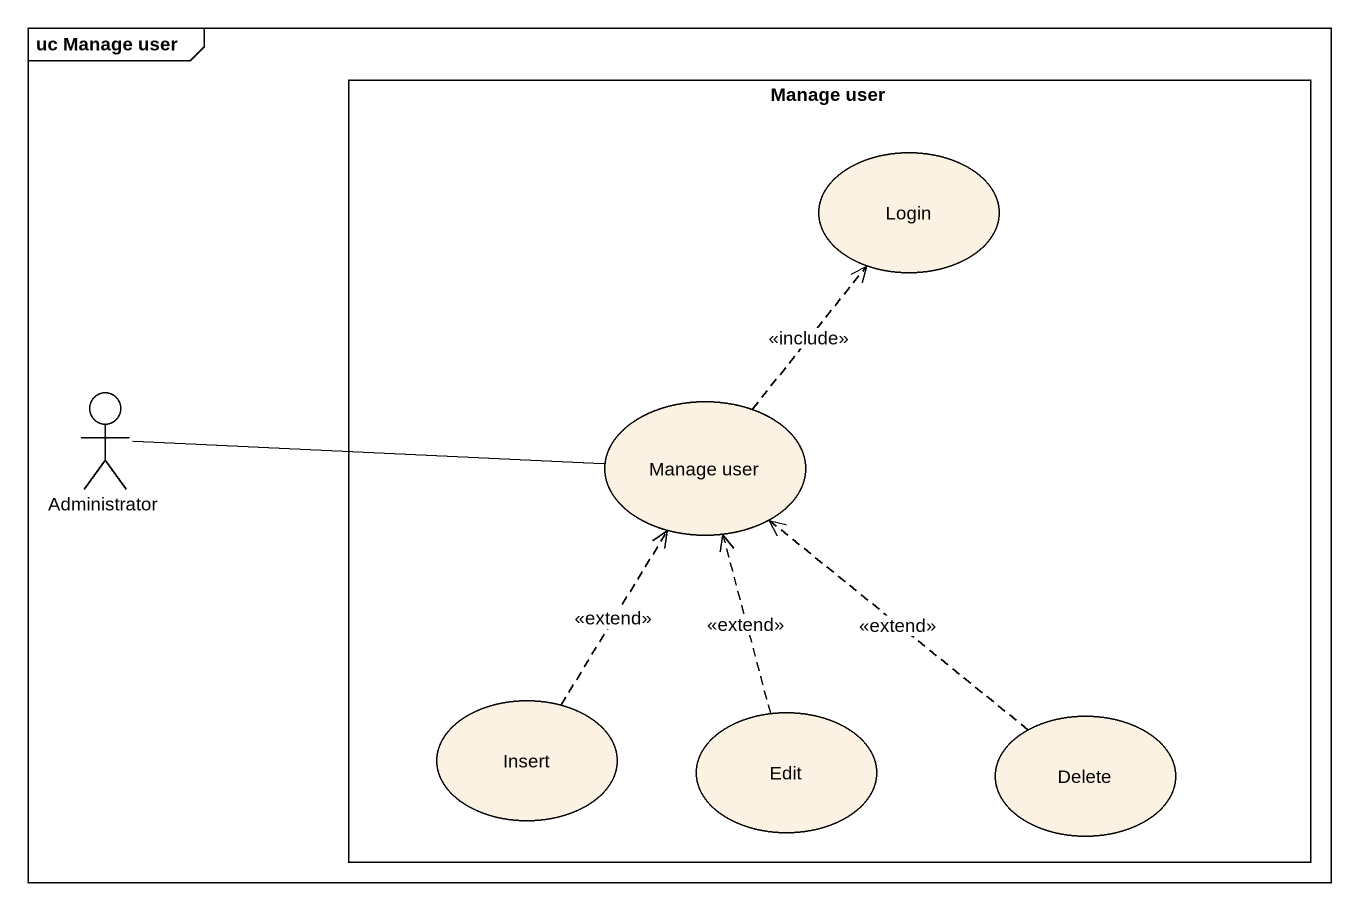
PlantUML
@startuml
mainframe uc Manage user
rectangle "Manage user" as Manage_user {
  usecase Login
  usecase "Manage user" as Manage_user_2
  usecase Insert
  usecase Edit
  usecase Delete
}
actor Administrator
Administrator -right- Manage_user_2
Manage_user_2 .up.> Login : <<include>>
Insert .up.> Manage_user_2 : <<extend>>
Edit .up.> Manage_user_2 : <<extend>>
Delete .up.> Manage_user_2 : <<extend>>
@enduml
